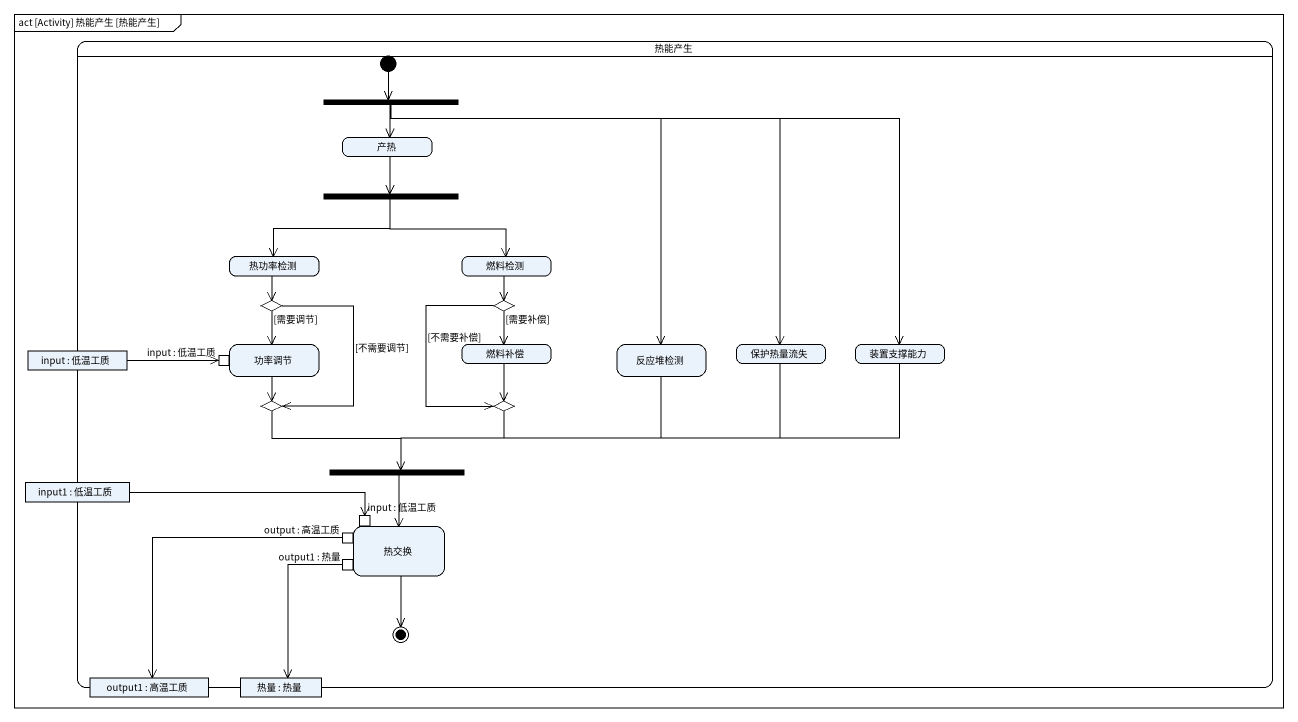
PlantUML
@startuml
mainframe act [Activity] 热能产生 [热能产生]
hide empty description
state 热能产生 {
  state fork1 <<fork>>
  state 产热
  state fork2 <<fork>>
  state 热功率检测
  state 燃料检测
  state choice1 <<choice>>
  state choice2 <<choice>>
  state "input : 低温工质" as input <<object>>
  state 功率调节 {
    state "input : 低温工质" as input_低温工质 <<inputPin>>
  }
  state 燃料补偿
  state 反应堆检测
  state 保护热量流失
  state 装置支撑能力
  state choice3 <<choice>>
  state choice4 <<choice>>
  state "input1 : 低温工质" as input1 <<object>>
  state fork3 <<join>>
  state 热交换 {
    state "output : 高温工质" as output_高温工质 <<outputPin>>
    state "input : 低温工质" as input_低温工质_2 <<inputPin>>
    state "output1 : 热量" as output1_热量 <<outputPin>>
  }
  state "output1 : 高温工质" as output1 <<object>>
  state "热量 : 热量" as 热量 <<object>>
  [*] --> fork1
  热交换 --> [*]
}
fork1 --> 产热
fork1 --> 反应堆检测
fork1 --> 保护热量流失
fork1 -right-> 装置支撑能力
产热 --> fork2
fork2 --> 热功率检测
fork2 --> 燃料检测
热功率检测 --> choice1
燃料检测 --> choice2
choice1 --> 功率调节 : [需要调节]
choice1 --> choice3 : [不需要调节]
choice2 --> 燃料补偿 : [需要补偿]
choice2 --> choice4 : [不需要补偿]
input -right-> input_低温工质
功率调节 --> choice3
燃料补偿 --> choice4
反应堆检测 -left-> fork3
保护热量流失 -left-> fork3
装置支撑能力 -left-> fork3
choice3 -right-> fork3
choice4 --> fork3
input1 -right-> input_低温工质_2
fork3 --> 热交换
output_高温工质 --> output1
output1_热量 --> 热量
@enduml
